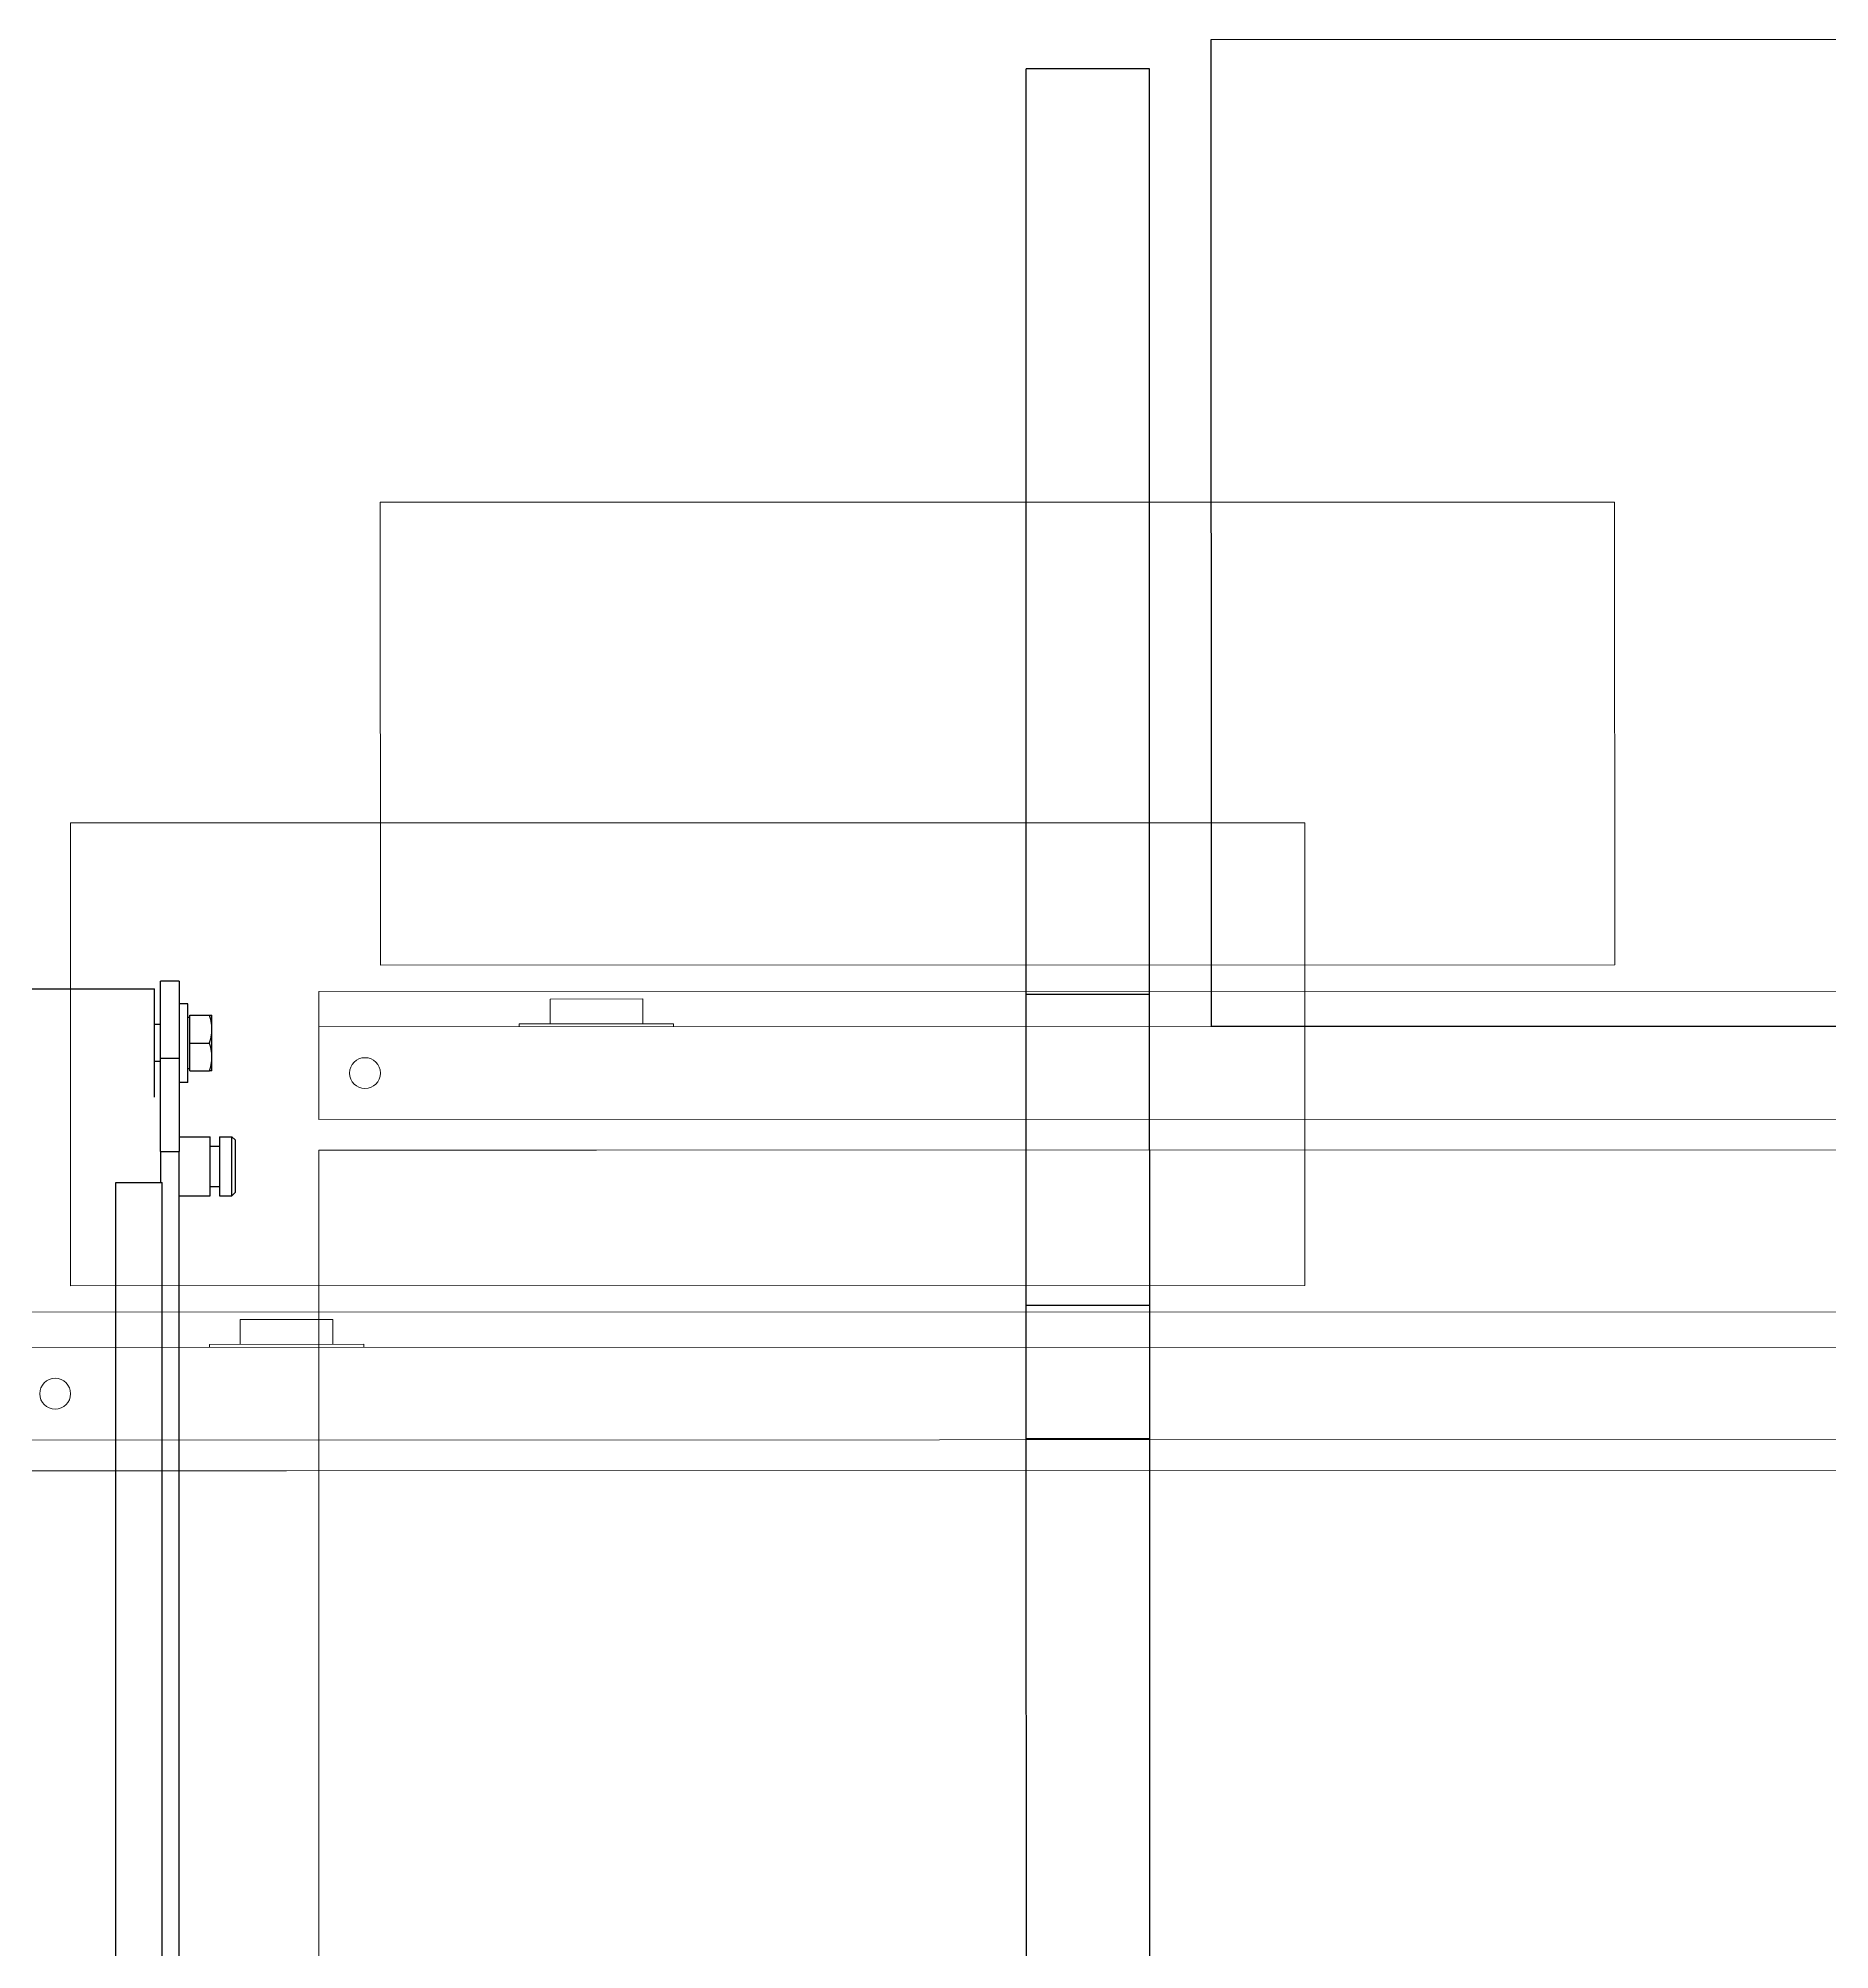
# Model space of a CAD drawing. Header units: inches. Extents: x -955375 to 106222, y -96450 to 64845.
# Drawn here: x 8057 to 8636, y 31762 to 32379 of the extents above; entities that cross this region are included whole.
import ezdxf
from ezdxf.enums import TextEntityAlignment as Align

# ---------------------------------------------------------------- set-up
doc = ezdxf.new("R2010")
doc.units = ezdxf.units.IN
doc.header["$MEASUREMENT"] = 0
doc.linetypes.add('CONTINUA', pattern=[0])
doc.linetypes.add('SLD-Continua', pattern=[0])
doc.layers.add('ACHUTECH', color=24, linetype='Continuous', lineweight=18)
for name, color, linetype in [('DIBUJO', 2, 'Continuous'), ('EQP-Equipos - Situacion Proyectada (Trabajo3)$0$Meson de despinado$0$Factory_AssetTag', 7, 'Continuous'), ('EQUIPO REUBICADO', 14, 'Continuous'), ('SP-TRANSPORTADOR_NUEVO', 102, 'SLD-Continua')]:
    doc.layers.add(name, color=color, linetype=linetype)
doc.styles.get("Standard").update_dxf_attribs({"font": 'isocp2.shx'})
doc.dimstyles.new('SUPERPEQUEÑA', dxfattribs={"dimtxt": 0.1, "dimasz": 0.05, "dimexe": 0.1, "dimexo": 0.15, "dimgap": 0.05, "dimtad": 1, "dimzin": 0, "dimdsep": 46, "dimtxsty": 'Standard', "dimblk1": 'CRUZZ', "dimblk2": 'CRUZZ', "dimsah": 1, "dimcen": 0.03, "dimse1": 1, "dimse2": 1, "dimclrd": 109, "dimclre": 4, "dimclrt": 173, "dimadec": 0, "dimazin": 0, "dimtfac": 1, "dimtix": 1, "dimtmove": 1, "dimatfit": 3, "dimldrblk": 'CRUZZ', "dimfxl": 1, "dimtolj": 1, "dimtzin": 0, "dimlwd": -1, "dimarcsym": 0})

# ---------------------------------------------------------------- blocks, each defined once
blk = doc.blocks.new('CRUZ')
at = {"layer": 'DIBUJO', "color": 7, "lineweight": -3}
for p, q in [((-0.2, 0), (0.2, 0)), ((0, 0.2), (0, -0.2))]:
    blk.add_line(p, q, dxfattribs=at)
at = {"layer": 'DIBUJO', "color": 7, "lineweight": -3, "const_width": 0.05}
blk.add_lwpolyline([(0, 0, 1), (0, 0, 1)], format="xyb", close=True, dxfattribs=at)
blk = doc.blocks.new('CRUZZ')
at = {"layer": 'DIBUJO', "color": 3, "xscale": 10, "yscale": 10, "zscale": 10}
blk.add_blockref('CRUZ', (0, 0), dxfattribs=at)
blk = doc.blocks.new('*D185')
at = {"layer": 'ACHUTECH', "color": 7, "ltscale": 500, "transparency": 16777216}
blk.add_line((5118.65, 54499.15), (5118.65, 25409.93), dxfattribs=at)
at = {"layer": 'Defpoints', "color": 0, "linetype": 'CONTINUA', "ltscale": 500, "transparency": 16777216}
for p in [(26169.23, 54499.2), (5118.65, 25409.88), (6592.24, 25409.88)]:
    blk.add_point(p, dxfattribs=at)
at = {"layer": 'ACHUTECH', "color": 7, "linetype": 'CONTINUA', "ltscale": 500, "transparency": 16777216, "xscale": 0.05, "yscale": 0.05, "zscale": 0.05}
for p, rotation in [((5118.65, 54499.2), 90), ((5118.65, 25409.88), 270)]:
    blk.add_blockref('CRUZZ', p, dxfattribs=dict(at, rotation=rotation))
at = {"layer": 'ACHUTECH', "color": 7, "linetype": 'CONTINUA', "lineweight": 13, "ltscale": 500, "transparency": 16777216, "insert": (5118.56, 39954.54), "char_height": 0.15, "attachment_point": 5, "rotation": 90}
blk.add_mtext('\\A1;29089.32', dxfattribs=at)
blk = doc.blocks.new('*D201')
at = {"layer": 'ACHUTECH', "color": 7, "ltscale": 500, "transparency": 16777216}
blk.add_line((4340.12, 59153.03), (4340.12, 15437.33), dxfattribs=at)
at = {"layer": 'Defpoints', "color": 0, "linetype": 'CONTINUA', "ltscale": 500, "transparency": 16777216}
for p in [(21639.15, 59153.08), (4340.12, 15437.28), (6285.39, 15437.28)]:
    blk.add_point(p, dxfattribs=at)
at = {"layer": 'ACHUTECH', "color": 7, "linetype": 'CONTINUA', "ltscale": 500, "transparency": 16777216, "xscale": 0.05, "yscale": 0.05, "zscale": 0.05}
for p, rotation in [((4340.12, 59153.08), 90), ((4340.12, 15437.28), 270)]:
    blk.add_blockref('CRUZZ', p, dxfattribs=dict(at, rotation=rotation))
at = {"layer": 'ACHUTECH', "color": 7, "linetype": 'CONTINUA', "lineweight": 13, "ltscale": 500, "transparency": 16777216, "insert": (4340.02, 37295.18), "char_height": 0.15, "attachment_point": 5, "rotation": 90}
blk.add_mtext('\\A1;43715.81', dxfattribs=at)
blk = doc.blocks.new('EQP-Equipos - Situacion Proyectada (Trabajo3)$0$Meson de despinado_3d$0$Meson de despinado_Sheet_VIEW1')
for p, q in [((20874.62, 161.11), (20874.62, -158.89)), ((20914.62, 161.11), (20914.62, -158.89)), ((20874.62, -158.89), (20874.62, -202.12)), ((20874.62, -158.89), (20914.62, -158.89)), ((20914.62, -158.89), (20914.62, -202.12)), ((20874.62, -202.12), (20914.62, -202.12)), ((20874.62, -202.12), (20874.62, -302.89)), ((20914.62, -202.12), (20914.62, -302.89)), ((19354.62, -292.46), (20854.62, -292.46)), ((20854.62, -292.46), (20854.62, -612.46)), ((20874.62, -302.89), (20874.62, -602.89)), ((20874.62, -302.89), (20914.62, -302.89)), ((20914.62, -302.89), (20914.62, -602.89)), ((20874.62, -602.89), (20914.62, -602.89)), ((20854.62, -612.46), (19354.62, -612.46))]:
    blk.add_line(p, q)
blk = doc.blocks.new('EQP-Equipos - Situacion Proyectada (Trabajo3)$0$Meson de despinado_3d')
at = {"color": 251, "lineweight": 0, "true_color": 0x636466}
blk.add_blockref('EQP-Equipos - Situacion Proyectada (Trabajo3)$0$Meson de despinado_3d$0$Meson de despinado_Sheet_VIEW1', (0, 0), dxfattribs=at)
blk = doc.blocks.new('EQP-Equipos - Situacion Proyectada (Trabajo3)$0$Meson de despinado$0$FDS_799c4f7d-f6d7-4a97-a1b5-9eabb5b00c9b_Asset_A87ECB1595E94C668C276E32A861657D')
at = {"color": 0, "lineweight": 0}
for p, q in [((20, 210), (20, 360)), ((20, 360), (420, 360)), ((420, 360), (420, 210)), ((420, 210), (20, 210)), ((11730, 201.41), (0, 201.41)), ((75, 199), (75, 191)), ((75, 199), (105, 199)), ((105, 199), (105, 191)), ((11730, 190), (0, 190)), ((65, 191), (65, 190)), ((65, 191), (115, 191)), ((115, 191), (115, 190)), ((11730, 160), (0, 160)), ((90, 150), (0, 150)), ((90, 150), (11640, 150))]:
    blk.add_line(p, q, dxfattribs=at)
blk.add_circle((15, 175), 5, dxfattribs=at)
at = {"layer": 'EQP-Equipos - Situacion Proyectada (Trabajo3)$0$Meson de despinado$0$Factory_AssetTag', "lineweight": 0}
for tag in ['AssetTagExtended', 'AssetTag']:
    blk.add_attdef(tag, text='', height=50.8, dxfattribs=at).set_placement((5865, 79.29), align=Align.MIDDLE_CENTER)
blk = doc.blocks.new('EQP-Equipos - Situacion Proyectada (Trabajo3)$0$Meson de despinado$0$FDS_799c4f7d-f6d7-4a97-a1b5-9eabb5b00c9b_Asset_709840A1E56827AEFD903E3142BADD8A')
at = {"color": 0, "lineweight": 0}
for p, q in [((20, 314), (20, 464)), ((20, 464), (420, 464)), ((420, 464), (420, 314)), ((420, 314), (20, 314)), ((0, 305.41), (0, 294)), ((12060, 305.41), (0, 305.41)), ((75, 303), (75, 295)), ((75, 303), (105, 303)), ((105, 303), (105, 295)), ((0, 294), (0, 264)), ((12060, 294), (0, 294)), ((65, 295), (65, 294)), ((65, 295), (115, 295)), ((115, 295), (115, 294)), ((12060, 264), (0, 264)), ((0, -254), (0, 254)), ((90, 254), (0, 254)), ((90, 254), (11970, 254))]:
    blk.add_line(p, q, dxfattribs=at)
blk.add_circle((15, 279), 5, dxfattribs=at)
at = {"layer": 'EQP-Equipos - Situacion Proyectada (Trabajo3)$0$Meson de despinado$0$Factory_AssetTag', "lineweight": 0}
for tag in ['AssetTagExtended', 'AssetTag']:
    blk.add_attdef(tag, text='', height=50.8, dxfattribs=at).set_placement((6030, 79.29), align=Align.MIDDLE_CENTER)
blk = doc.blocks.new('EQP-Equipos - Situacion Proyectada (Trabajo3)$0$Meson de despinado')
blk.add_blockref('EQP-Equipos - Situacion Proyectada (Trabajo3)$0$Meson de despinado_3d', (0, 0))
at = {"rotation": 180}
for name, p in [('EQP-Equipos - Situacion Proyectada (Trabajo3)$0$Meson de despinado$0$FDS_799c4f7d-f6d7-4a97-a1b5-9eabb5b00c9b_Asset_709840A1E56827AEFD903E3142BADD8A', (21143.9, 1.54)), ('EQP-Equipos - Situacion Proyectada (Trabajo3)$0$Meson de despinado$0$FDS_799c4f7d-f6d7-4a97-a1b5-9eabb5b00c9b_Asset_A87ECB1595E94C668C276E32A861657D', (21244.32, 1.45))]:
    blk.add_blockref(name, p, dxfattribs=at)
blk = doc.blocks.new('EQP-Equipos - Situacion Proyectada (Trabajo3)$0$Meson Prolijado filetes')
at = {"color": 0}
blk.add_blockref('EQP-Equipos - Situacion Proyectada (Trabajo3)$0$Meson de despinado', (0, 0), dxfattribs=at)
blk = doc.blocks.new('tr-55')
for p, q in [((123148.5, 12167.21), (123148.5, 6551.8)), ((123133.5, 12020.48), (123133.5, 6551.8)), ((123128, 11969.78), (123128, 6541.8)), ((123110, 6555.1), (123111, 6556.1)), ((123110, 6538.05), (123110, 6555.1)), ((123111, 6556.1), (123111, 6537.05)), ((123115, 6556.1), (123111, 6556.1)), ((123115, 6537.05), (123115, 6556.1)), ((123118, 6556.1), (123118, 6537.05)), ((123128, 6556.1), (123118, 6556.1)), ((123118, 6553.07), (123115, 6553.07)), ((123148.5, 6551.8), (123133.5, 6551.8)), ((123134, 6541.8), (123134, 6551.8)), ((123128, 6511.8), (123128, 6541.8)), ((123134, 6541.8), (123128, 6541.8)), ((123134, 6541.8), (123134, 6511.8)), ((123110, 6538.05), (123111, 6537.05)), ((123115, 6537.05), (123111, 6537.05)), ((123118, 6540.07), (123115, 6540.07)), ((123128, 6537.05), (123118, 6537.05)), ((123136, 6524.3), (123136, 6489.3)), ((123125.2, 6519.5), (123125.2, 6494.1)), ((123125.2, 6519.5), (123128, 6519.5)), ((123117.44, 6515.8), (123117.44, 6511.3)), ((123117.44, 6511.3), (123117.44, 6502.3)), ((123124.6, 6515.8), (123118.24, 6515.8)), ((123124.6, 6515.8), (123124.6, 6506.8)), ((123124.6, 6515.1), (123125.2, 6515.1)), ((123128, 6511.8), (123134, 6511.8)), ((123128, 6486.8), (123128, 6511.8)), ((123134, 6512.8), (123136, 6512.8)), ((123134, 6511.8), (123134, 6486.8)), ((123124.6, 6506.8), (123118.24, 6506.8)), ((123124.6, 6506.8), (123124.6, 6497.8)), ((123117.44, 6502.3), (123117.44, 6497.8)), ((123124.6, 6498.5), (123125.2, 6498.5)), ((123134, 6500.8), (123136, 6500.8)), ((123124.6, 6497.8), (123118.24, 6497.8)), ((123125.2, 6494.1), (123128, 6494.1)), ((123128, 6486.8), (123134, 6486.8)), ((123244, 6489.3), (123136, 6489.3))]:
    blk.add_line(p, q)
for points in [[(123117.44, 6515.8), (123117.44, 6515.8), (123118.24, 6515.8)], [(123118.24, 6515.8), (123117.44, 6513.39), (123117.44, 6511.3)], [(123117.44, 6511.3), (123117.44, 6509.22), (123118.24, 6506.8)], [(123118.24, 6506.8), (123117.44, 6504.39), (123117.44, 6502.3)], [(123117.44, 6502.3), (123117.44, 6500.22), (123118.24, 6497.8)], [(123118.24, 6497.8), (123117.44, 6497.8), (123117.44, 6497.8)]]:
    blk.add_rational_spline(points, [1, 1.0379548493, 1], degree=2)

msp = doc.modelspace()

# ---------------------------------------------------------------- block references
at = {"layer": 'EQUIPO REUBICADO', "xscale": 0.9960592659307494, "yscale": 0.9960592659307494, "zscale": 0.9960592659307494, "rotation": 180.011613440389}
msp.add_blockref('EQP-Equipos - Situacion Proyectada (Trabajo3)$0$Meson Prolijado filetes', (29208.45, 31772.732), dxfattribs=at)
at = {"layer": 'SP-TRANSPORTADOR_NUEVO', "rotation": 180}
msp.add_blockref('tr-55', (131230.802, 38561.332), dxfattribs=at)

# ---------------------------------------------------------------- dimensions: what is measured, and where the dimension line sits
at = {"layer": 'ACHUTECH', "color": 7, "linetype": 'CONTINUA', "lineweight": 13, "ltscale": 500}
for base, p1, p2, picture, middle in [((4340.116, 15437.278), (21639.15, 59153.085), (6285.39, 15437.278), '*D201', (4340.021, 37295.181)), ((5118.653, 25409.883), (26169.229, 54499.203), (6592.24, 25409.883), '*D185', (5118.558, 39954.543))]:
    dim = msp.add_linear_dim(base=base, p1=p1, p2=p2, angle=90, dimstyle='SUPERPEQUEÑA', override={"dimtxt": 0.15, "dimgap": 0.02, "dimclrd": 7, "dimclrt": 7, "dimfxl": 0.2}, dxfattribs=at)
    dim.commit()
    dim.dimension.update_dxf_attribs({"geometry": picture, "text_midpoint": middle})

doc.saveas('drawing.dxf')
